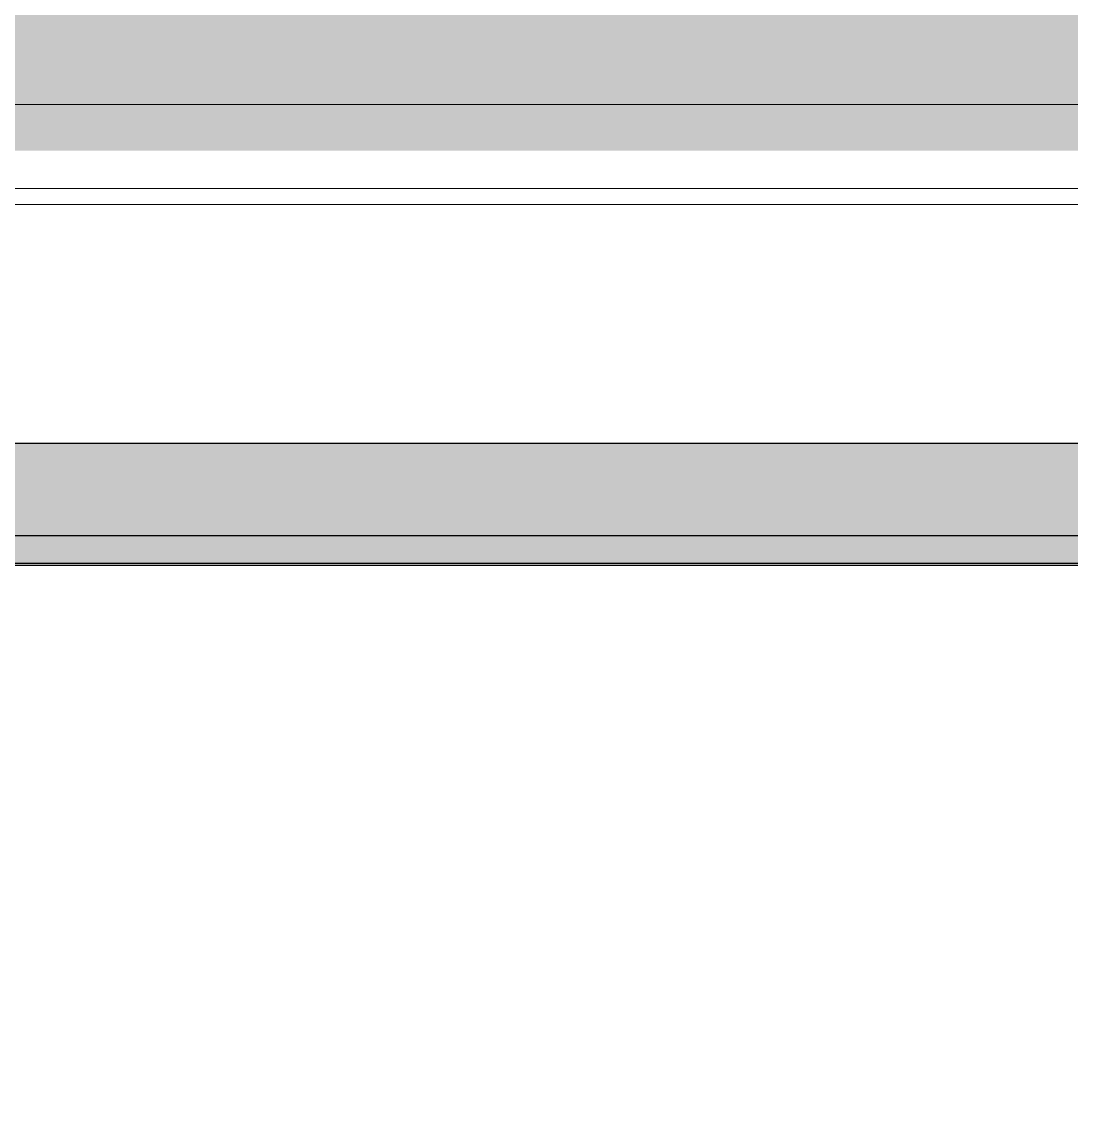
# Model space of a CAD drawing. Header units: millimetres. Extents: x 3546612 to 5615882, y 547008 to 3162891.
# Drawn here: x 5356568 to 5357706, y 2415768 to 2416957 of the extents above; entities that cross this region are included whole.
import ezdxf

# ---------------------------------------------------------------- set-up
doc = ezdxf.new("R2010")
doc.units = ezdxf.units.MM
for name, color, linetype in [('HEB-Angle joint', 1, 'Continuous'), ('HEB-Area(PC Topping)', 3, 'Continuous'), ('XR-평면도$0$A-ELEV-PATT', 9, 'Continuous')]:
    doc.layers.add(name, color=color, linetype=linetype)
for name, color, linetype, lineweight in [('XR-평면도$0$A-CNTL', 9, 'Continuous', 15), ('XR-평면도$0$A-ELEV-LIN2', 9, 'Continuous', 25), ('XR-평면도$0$A-ELEV-LIN3', 9, 'Continuous', 18)]:
    doc.layers.add(name, color=color, linetype=linetype, lineweight=lineweight)

# ---------------------------------------------------------------- blocks, each defined once
blk = doc.blocks.new('XR-평면도$0$중심선(210216)')
at = {"layer": 'XR-평면도$0$A-CNTL', "ltscale": 300}
blk.add_lwpolyline([(-10000, 77000), (186000, 77000)], dxfattribs=at)
blk = doc.blocks.new('XR-평면도$0$스크린+범퍼_기준층(도크레밸러)')
at = {"layer": 'XR-평면도$0$A-ELEV-PATT', "ltscale": 0.002}
h = blk.add_hatch(dxfattribs=at)
h.set_pattern_fill('AR-HBONE', color=256, scale=0.1, angle=450, style=0)
h.set_pattern_definition([(135, (-50954683.464, -21380461.164), (-14.3684097937, 2e-14), [30.48, -10.16]), (225, (-50954690.648, -21380453.98), (-14.3684097937, 2e-14), [30.48, -10.16])])
h.paths.add_polyline_path([(32, -4398), (2, -4398), (2, -602), (32, -602)])
h = blk.add_hatch(dxfattribs=at)
h.set_pattern_fill('AR-SAND', color=256, angle=450, style=0)
h.set_pattern_definition([(127.5, (-50954928.292, -21381394.81), (-48.941323733, -1.600031296), [0, -38.608, 0, -43.18, 0, -41.275]), (97.5, (-50954928.29, -21381394.81), (-71.68251006, 44.95232831), [0, -20.828, 0, -34.798, 0, -13.335]), (57.5, (-50954928.292, -21381426.05), (-0.143718468, 79.099237024), [0, -12.7, 0, -45.72, 0, -59.69]), (47.5, (-50954928.29, -21381426.05), (-22.292932326, 76.35564525), [0, -6.35, 0, -29.972, 0, -34.29])])
edge = h.paths.add_edge_path()
edge.add_line((123.7, -4398), (32, -4398))
edge.add_line((32, -4398), (32, -602))
edge.add_line((32, -602), (123.7, -602))
edge.add_arc((123.7, -610.3), 8.33, 360, 450, ccw=False)
edge.add_line((132, -610.3), (132, -4389.7))
edge.add_arc((123.7, -4389.7), 8.33, 270, 360, ccw=False)
at = {"layer": 'XR-평면도$0$A-ELEV-LIN3'}
blk.add_line((0, -4400), (0, -600), dxfattribs=at)
at = {"layer": 'XR-평면도$0$A-ELEV-LIN3', "linetype": 'Continuous'}
blk.add_lwpolyline([(408.8, -619.5), (408.8, -10380.5), (391.3, -10380.5), (391.3, -619.5)], dxfattribs=at)
at = {"layer": 'XR-평면도$0$A-ELEV-PATT'}
for p, q in [((32, -4398), (32, -602)), ((132, -4389.7), (132, -610.3))]:
    blk.add_line(p, q, dxfattribs=at)
at = {"layer": 'XR-평면도$0$A-ELEV-PATT', "ltscale": 0.002}
blk.add_lwpolyline([(52, -602), (52, -600), (0, -600), (0, -4400), (52, -4400), (52, -4398), (2, -4398), (2, -602)], close=True, dxfattribs=at)
at = {"layer": 'XR-평면도$0$A-ELEV-PATT'}
blk.add_lwpolyline([(32, -4398), (2, -4398), (2, -602), (32, -602)], dxfattribs=at)

msp = doc.modelspace()

# ---------------------------------------------------------------- linework, layer by layer
at = {"layer": 'HEB-Angle joint', "const_width": 300}
msp.add_lwpolyline([(5360075.1, 2416967.6), (5321925, 2416967.6), (5321975.1, 2397393), (5354577.8, 2397393), (5354577.8, 2380598), (5367617.8, 2380598), (5367617.8, 2397398), (5399575, 2397398), (5399575, 2416967.6), (5362075, 2416967.6), (5362075.1, 2413367.6), (5360075, 2413367.6), (5360075.1, 2416967.6)], dxfattribs=at)
at = {"layer": 'HEB-Area(PC Topping)'}
msp.add_lwpolyline([(5450175.1, 2338767.6), (5326975, 2338767.6), (5326975.1, 2349667.6), (5321975, 2349667.6), (5321975.1, 2411067.6), (5333025, 2411067.6), (5333025, 2415567.6), (5334125.1, 2415567.6), (5334125, 2416367.6), (5360075.1, 2416367.6), (5360075, 2413367.6), (5362075.1, 2413367.6), (5362075.1, 2416367.6), (5378125, 2416367.6)], dxfattribs=at)
at = {"layer": 'XR-평면도$0$A-ELEV-LIN2'}
msp.add_line((5356125, 2416367.6), (5366025, 2416367.6), dxfattribs=at)
msp.add_line((5356125, 2416367.6), (5366025, 2416367.6), dxfattribs=at)
msp.add_line((5356125, 2416367.6), (5366025, 2416367.6), dxfattribs=at)
at = {"layer": 'XR-평면도$0$A-ELEV-LIN3'}
msp.add_lwpolyline([(5378125, 2429267.6), (5378125, 2429867.6), (5377025, 2429867.6), (5377025, 2428367.6), (5378125, 2428367.6), (5378125, 2416867.6), (5337475, 2416867.6), (5337475, 2423867.6), (5333025, 2423867.6), (5333025, 2428367.6), (5334125, 2428367.6), (5334125, 2429867.6), (5333025, 2429867.6), (5333025, 2429267.6), (5322975, 2429267.6), (5322975, 2429867.6), (5322675, 2429867.6), (5322675, 2444567.6), (5323375, 2444567.6), (5323375, 2445967.6)], dxfattribs=at)
msp.add_lwpolyline([(5378125, 2429267.6), (5378125, 2429867.6), (5377025, 2429867.6), (5377025, 2428367.6), (5378125, 2428367.6), (5378125, 2416867.6), (5337475, 2416867.6), (5337475, 2423867.6), (5333025, 2423867.6), (5333025, 2428367.6), (5334125, 2428367.6), (5334125, 2429867.6), (5333025, 2429867.6), (5333025, 2429267.6), (5322975, 2429267.6), (5322975, 2429867.6), (5322675, 2429867.6), (5322675, 2444567.6), (5323375, 2444567.6), (5323375, 2445967.6)], dxfattribs=at)
msp.add_lwpolyline([(5378125, 2429267.6), (5378125, 2429867.6), (5377025, 2429867.6), (5377025, 2428367.6), (5378125, 2428367.6), (5378125, 2416867.6), (5337475, 2416867.6), (5337475, 2423867.6), (5333025, 2423867.6), (5333025, 2428367.6), (5334125, 2428367.6), (5334125, 2429867.6), (5333025, 2429867.6), (5333025, 2429267.6), (5322975, 2429267.6), (5322975, 2429867.6), (5322675, 2429867.6), (5322675, 2444567.6), (5323375, 2444567.6), (5323375, 2445967.6)], dxfattribs=at)

# ---------------------------------------------------------------- block references
at = {"rotation": 90}
msp.add_blockref('XR-평면도$0$스크린+범퍼_기준층(도크레밸러)', (5355575, 2416367.6), dxfattribs=at)
msp.add_blockref('XR-평면도$0$스크린+범퍼_기준층(도크레밸러)', (5355575, 2416367.6), dxfattribs=at)
msp.add_blockref('XR-평면도$0$스크린+범퍼_기준층(도크레밸러)', (5355575, 2416367.6), dxfattribs=at)
at = {"layer": 'XR-평면도$0$A-CNTL'}
msp.add_blockref('XR-평면도$0$중심선(210216)', (5322575, 2339367.6), dxfattribs=at)

doc.saveas('drawing.dxf')
